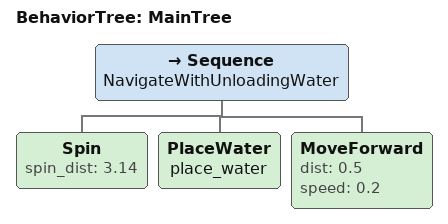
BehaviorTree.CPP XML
<root main_tree_to_execute="MainTree">
  <BehaviorTree ID="MainTree">
    <Sequence name="NavigateWithUnloadingWater">
      <!-- 旋转180°，避免返程时碰撞 -->
      <Spin spin_dist="3.14"/>
      <!-- 卸水 -->
      <PlaceWater name="place_water"/>
      <!-- 前进0.5米，离开卸水点 -->
      <MoveForward dist="0.5" speed="0.2"/>
    </Sequence>
  </BehaviorTree>
</root>
